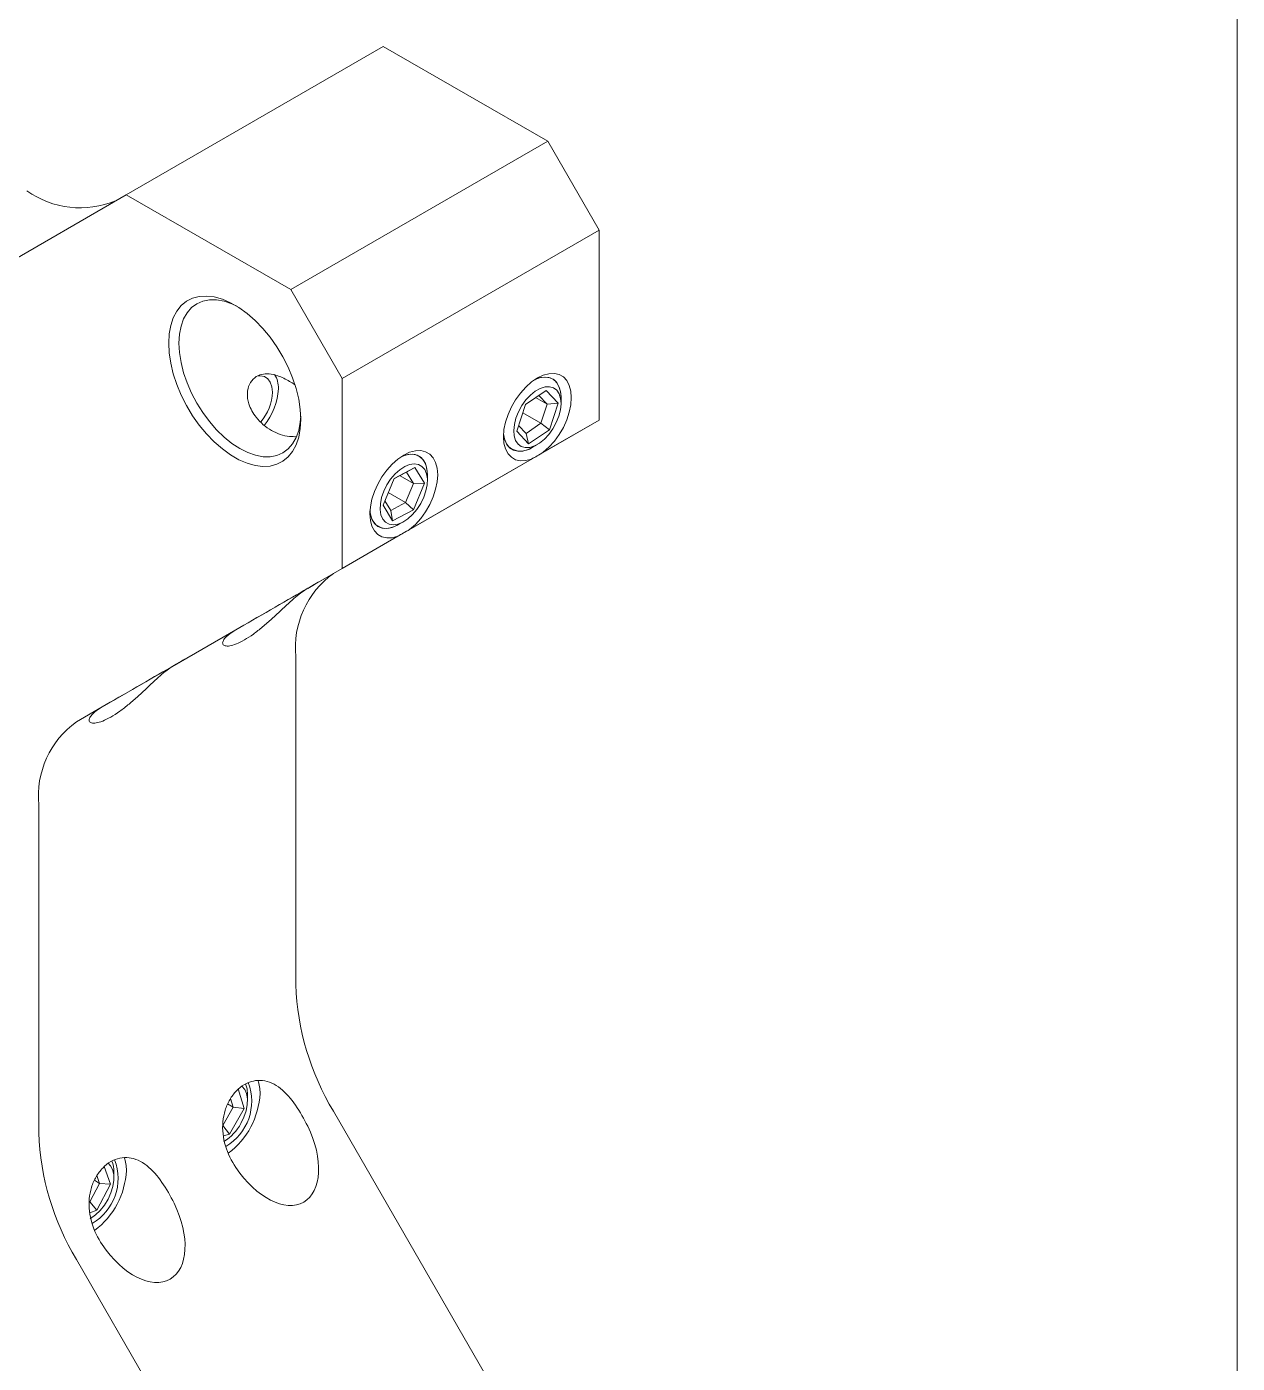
# Model space of a CAD drawing. Header units: inches. Extents: x 0.1 to 10.9, y 0 to 8.5.
# Drawn here: x 10.112 to 10.944, y 6.543 to 7.463 of the extents above; entities that cross this region are included whole.
import ezdxf

# ---------------------------------------------------------------- set-up
doc = ezdxf.new("R2010")
doc.units = ezdxf.units.IN
doc.header["$MEASUREMENT"] = 0

msp = doc.modelspace()

# ---------------------------------------------------------------- linework, layer by layer
at = {"color": 7, "linetype": 'Continuous', "lineweight": 0}
for p, q in [((10.94446, 0.03556), (10.94446, 8.45061)), ((10.18018, 7.3476), (10.35695, 7.44965)), ((10.35695, 7.44965), (10.47009, 7.38434)), ((10.29332, 7.28229), (10.47009, 7.38434)), ((10.47009, 7.38434), (10.50545, 7.3231)), ((9.99747, 7.24209), (10.18018, 7.3476)), ((10.18018, 7.3476), (10.29332, 7.28229)), ((10.32867, 7.22105), (10.50545, 7.3231)), ((10.50545, 7.3231), (10.50545, 7.19245)), ((10.29332, 7.28229), (10.32867, 7.22105)), ((10.32867, 7.22105), (10.32867, 7.0904)), ((10.45481, 7.20326), (10.46904, 7.21294)), ((10.46904, 7.21294), (10.47725, 7.20418)), ((10.44879, 7.18482), (10.45481, 7.20326)), ((10.46178, 7.208), (10.46965, 7.20346)), ((10.46965, 7.20346), (10.46398, 7.2095)), ((10.46535, 7.19029), (10.46965, 7.20346)), ((10.46965, 7.20346), (10.47725, 7.20418)), ((10.47725, 7.20418), (10.47124, 7.18574)), ((10.47928, 7.20389), (10.47928, 7.20797)), ((10.32274, 7.08695), (10.50545, 7.19245)), ((10.45292, 7.19747), (10.46535, 7.19029)), ((10.46707, 7.1703), (10.50545, 7.19245)), ((10.457, 7.17606), (10.44879, 7.18482)), ((10.45009, 7.1888), (10.45519, 7.18337)), ((10.45519, 7.18337), (10.46535, 7.19029)), ((10.457, 7.17606), (10.45519, 7.18337)), ((10.47124, 7.18574), (10.457, 7.17606)), ((10.46535, 7.19029), (10.47124, 7.18574)), ((10.45949, 7.17368), (10.46302, 7.17572)), ((10.37514, 7.11723), (10.45897, 7.16563)), ((10.37301, 7.15659), (10.36436, 7.15199)), ((10.36445, 7.1522), (10.37873, 7.15979)), ((10.37873, 7.15979), (10.37301, 7.15659)), ((10.37776, 7.14889), (10.37301, 7.15659)), ((10.37873, 7.15979), (10.38537, 7.14902)), ((10.35682, 7.13385), (10.36445, 7.1522)), ((10.36854, 7.15421), (10.37776, 7.14889)), ((10.37231, 7.13578), (10.37776, 7.14889)), ((10.38537, 7.14902), (10.37774, 7.13066)), ((10.37776, 7.14889), (10.38537, 7.14902)), ((10.38736, 7.15082), (10.38736, 7.1549)), ((10.36047, 7.14262), (10.37231, 7.13578)), ((10.36346, 7.12308), (10.35682, 7.13385)), ((10.35808, 7.13689), (10.36211, 7.13036)), ((10.36211, 7.13036), (10.37231, 7.13578)), ((10.36211, 7.13036), (10.36346, 7.12308)), ((10.37774, 7.13066), (10.36346, 7.12308)), ((10.37231, 7.13578), (10.37774, 7.13066)), ((10.36756, 7.12061), (10.3711, 7.12265)), ((10.32867, 7.0904), (10.36705, 7.11256)), ((10.14596, 6.98489), (10.32867, 7.0904)), ((10.305, 7.07671), (10.32274, 7.08695)), ((10.21308, 7.02364), (10.25562, 7.0482)), ((10.29685, 7.02972), (10.29685, 6.80399)), ((10.14596, 6.98489), (10.1637, 6.99513)), ((10.12007, 6.92767), (10.12007, 6.70194)), ((10.25373, 6.7197), (10.25196, 6.72575)), ((10.25726, 6.73237), (10.26123, 6.71881)), ((10.26362, 6.72415), (10.26362, 6.72823)), ((10.24665, 6.70712), (10.25373, 6.7197)), ((10.24996, 6.72187), (10.25373, 6.7197)), ((10.26123, 6.71881), (10.25132, 6.7012)), ((10.26123, 6.71881), (10.25373, 6.7197)), ((10.32274, 6.71687), (10.50545, 6.40041)), ((10.25132, 6.7012), (10.24665, 6.70712)), ((10.25132, 6.7012), (10.247, 6.69994)), ((10.16511, 6.67874), (10.16945, 6.66663)), ((10.15831, 6.66934), (10.16191, 6.66726)), ((10.16191, 6.66726), (10.15999, 6.67262)), ((10.17169, 6.67108), (10.17169, 6.67517)), ((10.15521, 6.6545), (10.16191, 6.66726)), ((10.16945, 6.66663), (10.16007, 6.64877)), ((10.16191, 6.66726), (10.16945, 6.66663)), ((10.16007, 6.64877), (10.15521, 6.6545)), ((10.16007, 6.64877), (10.15505, 6.647)), ((10.14596, 6.61482), (10.32867, 6.29836))]:
    msp.add_line(p, q, dxfattribs=at)
at = {"color": 7, "linetype": 'Continuous', "lineweight": 0, "flags": 128}
for points in [[(10.30025, 7.193), (10.29989, 7.18663), (10.29882, 7.18078), (10.29705, 7.17553), (10.29463, 7.17097), (10.29157, 7.16717), (10.28793, 7.16419), (10.28377, 7.16209), (10.27916, 7.16088), (10.27416, 7.16059), (10.26885, 7.16123), (10.26333, 7.16278), (10.25767, 7.16522), (10.25196, 7.16851), (10.2463, 7.17261), (10.24077, 7.17744), (10.23547, 7.18292), (10.23047, 7.18898), (10.22585, 7.19552), (10.2217, 7.20243), (10.21806, 7.20961), (10.215, 7.21694), (10.21257, 7.2243), (10.21081, 7.23158), (10.20974, 7.23867), (10.20938, 7.24545), (10.20974, 7.25182), (10.21081, 7.25768), (10.21257, 7.26292), (10.215, 7.26748), (10.21806, 7.27128), (10.2217, 7.27426), (10.22585, 7.27637), (10.23047, 7.27758), (10.23547, 7.27786), (10.24077, 7.27723), (10.2463, 7.27567), (10.25196, 7.27323), (10.25767, 7.26994), (10.26333, 7.26585), (10.26885, 7.26102), (10.27416, 7.25553), (10.27916, 7.24947), (10.28377, 7.24293), (10.28793, 7.23602), (10.29157, 7.22885), (10.29463, 7.22152), (10.29705, 7.21415), (10.29882, 7.20687), (10.29989, 7.19978), (10.30025, 7.193)], [(10.25662, 7.2706), (10.25288, 7.27239), (10.24751, 7.27426), (10.24232, 7.27522), (10.2374, 7.27526), (10.23284, 7.27437), (10.22872, 7.27258), (10.22511, 7.26991), (10.22207, 7.2664), (10.21964, 7.26213), (10.21788, 7.25715), (10.21681, 7.25156), (10.21645, 7.24545), (10.21681, 7.23893), (10.21788, 7.23211), (10.21964, 7.2251), (10.22207, 7.21802), (10.22511, 7.211), (10.22872, 7.20416), (10.23284, 7.19761), (10.2374, 7.19146), (10.24232, 7.18583), (10.24751, 7.1808), (10.25288, 7.17646), (10.25835, 7.17289), (10.26382, 7.17014), (10.26919, 7.16828), (10.27438, 7.16731), (10.2793, 7.16728), (10.28385, 7.16816), (10.28797, 7.16996), (10.29159, 7.17263), (10.29463, 7.17613), (10.29706, 7.18041), (10.29882, 7.18538), (10.29989, 7.19097), (10.30021, 7.1951)], [(10.28076, 7.21175), (10.2804, 7.21544), (10.27931, 7.21854), (10.27756, 7.22089), (10.27522, 7.22239), (10.2724, 7.22297), (10.27102, 7.22292)], [(10.45897, 7.16563), (10.45504, 7.16457), (10.45136, 7.16443), (10.44803, 7.1652), (10.44515, 7.16686), (10.44281, 7.16936), (10.44109, 7.17262), (10.44004, 7.17655), (10.43969, 7.18103), (10.44004, 7.18591), (10.44109, 7.19105), (10.44281, 7.1963), (10.44514, 7.2015), (10.44802, 7.20648), (10.45135, 7.2111), (10.45504, 7.21521), (10.45897, 7.2187), (10.46302, 7.22145), (10.46707, 7.22338), (10.471, 7.22443), (10.47469, 7.22457), (10.47802, 7.2238), (10.4809, 7.22214), (10.48323, 7.21964), (10.48495, 7.21637), (10.486, 7.21244), (10.48636, 7.20797), (10.486, 7.20308), (10.48495, 7.19794), (10.48323, 7.19269), (10.48089, 7.18749), (10.47802, 7.18251), (10.47468, 7.17789), (10.471, 7.17378), (10.46707, 7.1703)], [(10.46118, 7.2203), (10.46149, 7.22044), (10.46518, 7.22173), (10.46867, 7.2221), (10.47182, 7.22155), (10.47453, 7.22009), (10.47669, 7.21778), (10.47824, 7.21471), (10.4791, 7.21098), (10.47928, 7.20797)], [(10.47928, 7.20797), (10.47893, 7.21209), (10.47787, 7.21565), (10.47614, 7.21852), (10.47381, 7.22059), (10.47097, 7.22179), (10.46771, 7.22209), (10.46415, 7.22145), (10.46118, 7.2203)], [(10.44971, 7.17602), (10.45195, 7.17435), (10.45467, 7.17356), (10.45775, 7.17369), (10.46107, 7.17473), (10.46447, 7.17663), (10.4678, 7.17931), (10.47093, 7.18266), (10.47371, 7.18652), (10.47603, 7.19073), (10.47777, 7.19511), (10.47887, 7.19946), (10.47928, 7.20359), (10.47898, 7.20733), (10.47798, 7.2105), (10.47633, 7.21298), (10.47409, 7.21465), (10.47137, 7.21544), (10.46829, 7.21531), (10.46498, 7.21427), (10.46158, 7.21237), (10.45824, 7.20969), (10.45511, 7.20634), (10.45233, 7.20248), (10.45002, 7.19827), (10.44827, 7.19389), (10.44717, 7.18954), (10.44676, 7.18541), (10.44706, 7.18167), (10.44806, 7.1785), (10.44971, 7.17602)], [(10.43976, 7.1832), (10.43978, 7.18299), (10.44049, 7.17913), (10.44189, 7.17591), (10.44392, 7.17342), (10.44652, 7.17178), (10.44959, 7.17103), (10.45301, 7.1712), (10.45667, 7.17228), (10.45949, 7.17368)], [(10.36705, 7.11256), (10.36312, 7.11151), (10.35943, 7.11136), (10.3561, 7.11213), (10.35322, 7.11379), (10.35089, 7.11629), (10.34917, 7.11956), (10.34812, 7.12348), (10.34776, 7.12796), (10.34812, 7.13284), (10.34917, 7.13799), (10.35089, 7.14324), (10.35322, 7.14843), (10.3561, 7.15341), (10.35943, 7.15803), (10.36312, 7.16215), (10.36704, 7.16563), (10.3711, 7.16838), (10.37515, 7.17031), (10.37908, 7.17136), (10.38277, 7.1715), (10.3861, 7.17073), (10.38897, 7.16907), (10.39131, 7.16657), (10.39303, 7.16331), (10.39408, 7.15938), (10.39443, 7.1549), (10.39408, 7.15002), (10.39302, 7.14487), (10.3913, 7.13962), (10.38897, 7.13443), (10.38609, 7.12945), (10.38276, 7.12483), (10.37907, 7.12072), (10.37514, 7.11723)], [(10.38736, 7.1549), (10.387, 7.15902), (10.38594, 7.16258), (10.38422, 7.16545), (10.38189, 7.16752), (10.37905, 7.16873), (10.37579, 7.16902), (10.37223, 7.16839), (10.36925, 7.16723)], [(10.36925, 7.16723), (10.37023, 7.16767), (10.37389, 7.16879), (10.37733, 7.169), (10.38041, 7.16829), (10.38303, 7.16668), (10.38509, 7.16423), (10.38652, 7.16103), (10.38726, 7.15719), (10.38736, 7.1549)], [(10.35735, 7.14353), (10.35584, 7.13914), (10.355, 7.13485), (10.35487, 7.13085), (10.35544, 7.12731), (10.3567, 7.12439), (10.35859, 7.12221), (10.36102, 7.12088), (10.36389, 7.12044), (10.36708, 7.12092), (10.37045, 7.12229), (10.37384, 7.12451), (10.37711, 7.12746), (10.38012, 7.13102), (10.38274, 7.13504), (10.38485, 7.13934), (10.38635, 7.14373), (10.38719, 7.14802), (10.38733, 7.15202), (10.38675, 7.15556), (10.38549, 7.15848), (10.38361, 7.16066), (10.38117, 7.16199), (10.3783, 7.16243), (10.37511, 7.16195), (10.37175, 7.16057), (10.36835, 7.15836), (10.36508, 7.15541), (10.36207, 7.15184), (10.35945, 7.14783), (10.35735, 7.14353)], [(10.36756, 7.12061), (10.36677, 7.12017), (10.36304, 7.11861), (10.35948, 7.11794), (10.3562, 7.11819), (10.35334, 7.11936), (10.35099, 7.1214), (10.34924, 7.12424), (10.34815, 7.12777), (10.34784, 7.13013)], [(10.34784, 7.13013), (10.34785, 7.12992), (10.34856, 7.12607), (10.34996, 7.12284), (10.352, 7.12036), (10.3546, 7.11871), (10.35766, 7.11796), (10.36109, 7.11813), (10.36474, 7.11922), (10.36756, 7.12061)], [(10.25908, 6.70851), (10.26116, 6.71282), (10.26265, 6.71721), (10.26346, 6.72149), (10.26357, 6.72548), (10.26298, 6.729), (10.2617, 6.73189), (10.25979, 6.73404), (10.25965, 6.73415)], [(10.26227, 6.73575), (10.26327, 6.73227), (10.26362, 6.72823)], [(10.15543, 6.64292), (10.1557, 6.64307), (10.15908, 6.6455), (10.16229, 6.64863), (10.16521, 6.65233), (10.1677, 6.65644), (10.16965, 6.66079), (10.17098, 6.66517), (10.17163, 6.6694), (10.17157, 6.67329), (10.17081, 6.67668), (10.16938, 6.67941), (10.16775, 6.68107)]]:
    msp.add_lwpolyline(points, dxfattribs=at)
at = {"color": 7, "linetype": 'Continuous', "lineweight": 0}
for centre, radius, start, end in [((10.14858, 7.40204), 0.06349, 234.53992, 292.51969), ((10.26781, 7.21485), 0.01704, 357.45702, 31.96225), ((10.24685, 7.21323), 0.03395, 319.52629, 357.49523), ((10.24194, 7.21607), 0.04294, 320.64819, 357.36626), ((10.4548, 7.18374), 0.01505, 182.05472, 220.0987), ((10.45163, 7.18451), 0.01338, 231.43773, 305.98718), ((10.35943, 7.03588), 0.06288, 125.69804, 185.62038), ((10.18266, 6.93383), 0.06288, 125.69804, 185.62038), ((10.4771, 6.81014), 0.18035, 181.9565, 211.14373), ((10.23051, 6.72378), 0.03599, 300.1789, 20.79762), ((10.24836, 6.72972), 0.02386, 358.54643, 20.6377), ((10.21777, 6.73169), 0.05451, 306.70204, 357.28902), ((10.22977, 6.72418), 0.03324, 301.95296, 331.86836), ((10.30032, 6.70809), 0.18035, 181.9565, 211.14373), ((10.13858, 6.67071), 0.03599, 300.1789, 20.79762), ((10.15266, 6.67563), 0.01904, 358.59941, 21.54262), ((10.15643, 6.67665), 0.02386, 358.54643, 20.6377), ((10.12584, 6.67862), 0.05451, 306.70204, 357.28902)]:
    msp.add_arc(centre, radius, start, end, dxfattribs=at)
for centre, major_axis, ratio, start_param, end_param in [((10.27741, 7.06077), (0.03516, 0.0203), 0.00007, 5.614968, 8.522117), ((10.18548, 7.00771), (0.03516, 0.0203), 0.00007, 5.614968, 8.522117), ((10.27741, 6.69741), (-0.02486, 0.04306), 0.577335, 1.687978, 4.595126), ((10.18548, 6.64435), (-0.02486, 0.04306), 0.577335, 1.687978, 4.595126)]:
    msp.add_ellipse(centre, major_axis=major_axis, ratio=ratio, start_param=start_param, end_param=end_param, dxfattribs=at)
for points, knots in [([(10.29734, 7.18108), (10.29572, 7.18107), (10.29183, 7.18104), (10.28604, 7.18243), (10.27999, 7.18515), (10.27435, 7.18914), (10.26984, 7.19379), (10.26654, 7.19872), (10.26407, 7.20431), (10.26307, 7.21077), (10.26458, 7.21727), (10.26814, 7.22185), (10.27305, 7.22425), (10.27859, 7.22459), (10.28523, 7.22296), (10.29116, 7.22003), (10.29484, 7.21773), (10.29595, 7.21703)], [0, 0, 0, 0, 0.055753, 0.133162, 0.210619, 0.288979, 0.367288, 0.423923, 0.480482, 0.563165, 0.630308, 0.697774, 0.757741, 0.815589, 0.876414, 0.962659, 1, 1, 1, 1]), ([(10.25562, 7.0482), (10.25251, 7.0464), (10.25005, 7.04455), (10.24765, 7.0419), (10.24708, 7.04106), (10.24647, 7.03954), (10.24643, 7.03885), (10.24692, 7.03777), (10.24744, 7.03737), (10.24902, 7.03694), (10.25011, 7.03692), (10.2527, 7.03734), (10.25423, 7.03778), (10.25765, 7.03915), (10.25949, 7.04005), (10.26344, 7.04233), (10.26552, 7.04368), (10.26973, 7.0467), (10.2719, 7.0484), (10.27614, 7.05193), (10.27826, 7.05379), (10.28238, 7.05752), (10.28436, 7.05936), (10.29013, 7.06475), (10.29362, 7.06802), (10.29981, 7.07327), (10.30254, 7.07528), (10.305, 7.07671)], [0, 0, 0, 0, 0.125, 0.125, 0.1875, 0.1875, 0.25, 0.25, 0.3125, 0.3125, 0.375, 0.375, 0.4375, 0.4375, 0.5, 0.5, 0.5625, 0.5625, 0.625, 0.625, 0.6875, 0.6875, 0.75, 0.75, 0.875, 0.875, 1, 1, 1, 1]), ([(10.1637, 6.99513), (10.16058, 6.99333), (10.15813, 6.99148), (10.15572, 6.98884), (10.15515, 6.98799), (10.15455, 6.98647), (10.1545, 6.98579), (10.15499, 6.9847), (10.15551, 6.9843), (10.1571, 6.98388), (10.15818, 6.98386), (10.16077, 6.98428), (10.1623, 6.98471), (10.16572, 6.98608), (10.16757, 6.98699), (10.17152, 6.98926), (10.1736, 6.99062), (10.1778, 6.99364), (10.17997, 6.99533), (10.18422, 6.99886), (10.18634, 7.00072), (10.19046, 7.00445), (10.19244, 7.00629), (10.1982, 7.01169), (10.20169, 7.01495), (10.20789, 7.0202), (10.21061, 7.02222), (10.21308, 7.02364)], [0, 0, 0, 0, 0.125, 0.125, 0.1875, 0.1875, 0.25, 0.25, 0.3125, 0.3125, 0.375, 0.375, 0.4375, 0.4375, 0.5, 0.5, 0.5625, 0.5625, 0.625, 0.625, 0.6875, 0.6875, 0.75, 0.75, 0.875, 0.875, 1, 1, 1, 1]), ([(10.25562, 6.67813), (10.25251, 6.68277), (10.25005, 6.68772), (10.24765, 6.69576), (10.24708, 6.6985), (10.24647, 6.704), (10.24643, 6.70681), (10.24692, 6.71231), (10.24744, 6.71498), (10.24902, 6.72012), (10.25011, 6.7226), (10.2527, 6.72707), (10.25423, 6.72911), (10.25765, 6.73264), (10.25949, 6.73409), (10.26344, 6.73639), (10.26552, 6.73721), (10.26973, 6.73812), (10.2719, 6.73822), (10.27614, 6.73772), (10.27826, 6.73711), (10.28238, 6.73525), (10.28436, 6.73401), (10.29013, 6.72949), (10.29362, 6.72545), (10.29981, 6.71653), (10.30254, 6.71166), (10.305, 6.70663)], [0, 0, 0, 0, 0.125, 0.125, 0.1875, 0.1875, 0.25, 0.25, 0.3125, 0.3125, 0.375, 0.375, 0.4375, 0.4375, 0.5, 0.5, 0.5625, 0.5625, 0.625, 0.625, 0.6875, 0.6875, 0.75, 0.75, 0.875, 0.875, 1, 1, 1, 1]), ([(10.1637, 6.62506), (10.16058, 6.6297), (10.15813, 6.63465), (10.15572, 6.64269), (10.15515, 6.64544), (10.15455, 6.65094), (10.1545, 6.65375), (10.15499, 6.65925), (10.15551, 6.66191), (10.1571, 6.66705), (10.15818, 6.66954), (10.16077, 6.674), (10.1623, 6.67604), (10.16572, 6.67957), (10.16757, 6.68103), (10.17152, 6.68333), (10.1736, 6.68414), (10.1778, 6.68505), (10.17997, 6.68516), (10.18422, 6.68465), (10.18634, 6.68404), (10.19046, 6.68218), (10.19244, 6.68095), (10.1982, 6.67642), (10.20169, 6.67239), (10.20789, 6.66347), (10.21061, 6.65859), (10.21308, 6.65356)], [0, 0, 0, 0, 0.125, 0.125, 0.1875, 0.1875, 0.25, 0.25, 0.3125, 0.3125, 0.375, 0.375, 0.4375, 0.4375, 0.5, 0.5, 0.5625, 0.5625, 0.625, 0.625, 0.6875, 0.6875, 0.75, 0.75, 0.875, 0.875, 1, 1, 1, 1])]:
    msp.add_open_spline(points, degree=3, knots=knots, dxfattribs=at)
for points in [[(10.46707, 7.1703), (10.46413, 7.1686), (10.46144, 7.16705), (10.45897, 7.16563)], [(10.37514, 7.11723), (10.37221, 7.11554), (10.36951, 7.11398), (10.36705, 7.11256)]]:
    msp.add_open_spline(points, degree=3, dxfattribs=at)

doc.saveas('drawing.dxf')
